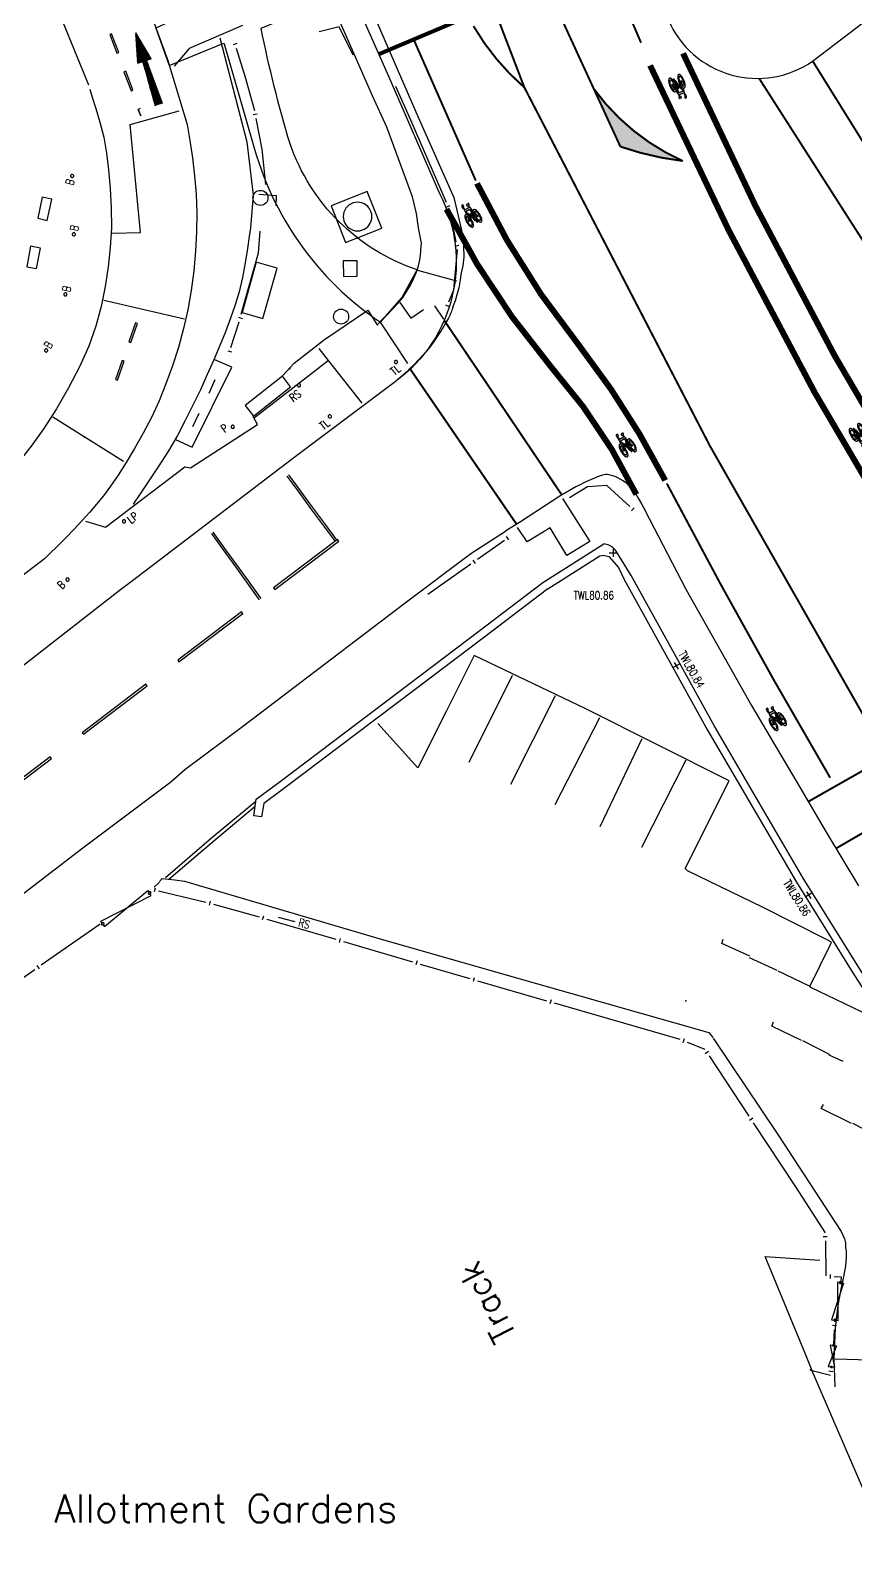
# Model space of a CAD drawing. Extents: x 427500 to 429848, y 434500 to 436505.
# Drawn here: x 427712.6 to 427753.8, y 436380.9 to 436457.3 of the extents above; entities that cross this region are included whole.
import ezdxf

# ---------------------------------------------------------------- set-up
doc = ezdxf.new("R2010")
doc.units = 0
for name, pattern in [('1001', [100, 100, 0]), ('1004', [6, 4, -2]), ('1055', [0.6, 0.1, -0.5]), ('BLIP', [1, 0.5, -0.5])]:
    doc.linetypes.add(name, pattern=pattern)
doc.layers.get('0').update_dxf_attribs({"color": 222})
for name, color, linetype in [('KTS_LINES', 7, 'Continuous'), ('LPTIP_Ex_Base', 8, 'Continuous'), ('PRO-MARKINGS', 7, 'Continuous'), ('PROPOSED', 1, 'Continuous')]:
    doc.layers.add(name, color=color, linetype=linetype)
doc.styles.add('MtXpl_Romans', font='romans__.ttf')
doc.styles.get("Standard").update_dxf_attribs({"font": 'romans.shx'})

# ---------------------------------------------------------------- blocks, each defined once
blk = doc.blocks.new('FENCE_UP')
at = {"color": 0, "linetype": 'ByBlock', "flags": 128}
blk.add_lwpolyline([(0, 0.5), (0, -0.5)], dxfattribs=at)
blk = doc.blocks.new('GATE')
at = {"color": 0, "linetype": 'ByBlock', "flags": 128}
for points in [[(-0.450902, 0), (-0.451904, 0.007014), (-0.455912, 0.014028), (-0.460922, 0.019038), (-0.467936, 0.023046), (-0.475952, 0.024048), (-0.482966, 0.023046), (-0.48998, 0.019038), (-0.49499, 0.014028), (-0.498998, 0.007014), (-0.5, 0), (-0.498998, -0.007014), (-0.49499, -0.014028), (-0.48998, -0.019038), (-0.482966, -0.023046), (-0.475952, -0.024048), (-0.467936, -0.023046), (-0.460922, -0.019038), (-0.455912, -0.014028), (-0.451904, -0.007014)], [(-0.475952, 0.024048), (-0.475952, 0.078156), (0.475952, -0.078156), (0.475952, -0.024048)], [(-0.475952, -0.024048), (-0.475952, -0.078156), (0.475952, 0.078156), (0.475952, 0.024048)], [(-0.450902, 0), (-0.451904, -0.007014)], [(0.5, 0), (0.498998, 0.007014), (0.49499, 0.014028), (0.48998, 0.019038), (0.482966, 0.023046), (0.475952, 0.024048), (0.467936, 0.023046), (0.460922, 0.019038), (0.455912, 0.014028), (0.451904, 0.007014), (0.450902, 0), (0.451904, -0.007014), (0.455912, -0.014028), (0.460922, -0.019038), (0.467936, -0.023046), (0.475952, -0.024048), (0.482966, -0.023046), (0.48998, -0.019038), (0.49499, -0.014028), (0.498998, -0.007014)], [(0.5, 0), (0.498998, -0.007014)]]:
    blk.add_lwpolyline(points, dxfattribs=at)
blk = doc.blocks.new('CIRCL')
at = {"color": 0, "linetype": 'ByBlock', "flags": 128}
for points in [[(0.5, 0), (0.475, 0.154), (0.404, 0.293), (0.293, 0.404), (0.154, 0.475), (0, 0.5), (-0.154, 0.475), (-0.293, 0.404), (-0.404, 0.293), (-0.475, 0.154), (-0.5, 0), (-0.475, -0.154), (-0.404, -0.293), (-0.293, -0.404), (-0.154, -0.475), (0, -0.5), (0.154, -0.475), (0.293, -0.404), (0.404, -0.293), (0.475, -0.154)], [(0.5, 0), (0.475, -0.154)]]:
    blk.add_lwpolyline(points, dxfattribs=at)
blk = doc.blocks.new('MH_ARROW_3')
at = {"color": 0, "linetype": 'ByBlock', "flags": 128}
for points in [[(-0.112, 0.0705), (-0.5, 0.0027)], [(0.5, 0.0027), (-0.5, 0.0027)], [(-0.5, 0.0027), (-0.112, -0.0705)], [(0.5, 0.0002), (-0.4868, 0.0002)], [(0.5, 0.0052), (-0.4858, 0.0052)], [(0.5, 0.0077), (-0.4715, 0.0077)], [(0.5, 0.0102), (-0.4572, 0.0102)], [(0.5, 0.0127), (-0.4429, 0.0127)], [(0.5, 0.0152), (-0.4286, 0.0152)], [(0.5, 0.0177), (-0.4143, 0.0177)], [(0.5, 0.0202), (-0.4, 0.0202)], [(-0.112, 0.0227), (-0.3857, 0.0227)], [(-0.112, 0.0252), (-0.3714, 0.0252)], [(-0.112, 0.0276), (-0.3571, 0.0276)], [(-0.112, 0.0302), (-0.3428, 0.0302)], [(-0.112, 0.0327), (-0.3285, 0.0327)], [(-0.112, 0.0352), (-0.3142, 0.0352)], [(-0.112, 0.0377), (-0.2999, 0.0377)], [(-0.112, 0.0402), (-0.2857, 0.0402)], [(-0.112, 0.0427), (-0.2714, 0.0427)], [(-0.112, 0.0452), (-0.2571, 0.0452)], [(-0.112, 0.0477), (-0.2428, 0.0477)], [(-0.112, 0.0501), (-0.2285, 0.0501)], [(-0.112, 0.0527), (-0.2142, 0.0527)], [(-0.112, 0.0552), (-0.1999, 0.0552)], [(-0.112, 0.0577), (-0.1856, 0.0577)], [(-0.112, 0.0602), (-0.1713, 0.0602)], [(-0.112, 0.0627), (-0.157, 0.0627)], [(-0.112, 0.0651), (-0.1427, 0.0651)], [(-0.112, 0.0677), (-0.1284, 0.0677)], [(-0.112, 0.0702), (-0.1141, 0.0702)], [(-0.112, 0.0217), (-0.112, 0.0705)], [(0.5, 0.0404), (-0.112, 0.0217)], [(0.5, 0.0227), (-0.08, 0.0227)], [(0.5, 0.0252), (0.0018, 0.0252)], [(0.5, 0.0276), (0.0836, 0.0276)], [(0.5, 0.0302), (0.1655, 0.0302)], [(0.5, 0.0327), (0.2473, 0.0327)], [(0.5, 0.0352), (0.3291, 0.0352)], [(0.5, 0.0377), (0.4109, 0.0377)], [(0.5, 0.0402), (0.4927, 0.0402)], [(0.5, -0.0023), (-0.4735, -0.0023)], [(0.5, -0.0048), (-0.4603, -0.0048)], [(0.5, -0.0073), (-0.447, -0.0073)], [(0.5, -0.0099), (-0.4337, -0.0099)], [(0.5, -0.0124), (-0.4205, -0.0124)], [(0.5, -0.0148), (-0.4072, -0.0148)], [(0.5, -0.0173), (-0.3939, -0.0173)], [(-0.112, -0.0198), (-0.3807, -0.0198)], [(-0.112, -0.0223), (-0.3674, -0.0223)], [(-0.112, -0.0248), (-0.3542, -0.0248)], [(-0.112, -0.0274), (-0.3409, -0.0274)], [(-0.112, -0.0298), (-0.3276, -0.0298)], [(-0.112, -0.0323), (-0.3144, -0.0323)], [(-0.112, -0.0349), (-0.3011, -0.0349)], [(-0.112, -0.0373), (-0.2878, -0.0373)], [(-0.112, -0.0398), (-0.2746, -0.0398)], [(-0.112, -0.0423), (-0.2613, -0.0423)], [(-0.112, -0.0448), (-0.2481, -0.0448)], [(-0.112, -0.0473), (-0.2348, -0.0473)], [(-0.112, -0.0499), (-0.2215, -0.0499)], [(-0.112, -0.0523), (-0.2083, -0.0523)], [(-0.112, -0.0548), (-0.195, -0.0548)], [(-0.112, -0.0573), (-0.1817, -0.0573)], [(-0.112, -0.0598), (-0.1685, -0.0598)], [(-0.112, -0.0623), (-0.1552, -0.0623)], [(-0.112, -0.0648), (-0.142, -0.0648)], [(-0.112, -0.0673), (-0.1287, -0.0673)], [(-0.112, -0.0698), (-0.1154, -0.0698)], [(-0.112, -0.0174), (0.5, -0.0348)], [(-0.112, -0.0705), (-0.112, -0.0174)], [(0.5, -0.0198), (-0.0275, -0.0198)], [(0.5, -0.0223), (0.0605, -0.0223)], [(0.5, -0.0248), (0.1485, -0.0248)], [(0.5, -0.0274), (0.2364, -0.0274)], [(0.5, -0.0298), (0.3244, -0.0298)], [(0.5, -0.0323), (0.4124, -0.0323)]]:
    blk.add_lwpolyline(points, dxfattribs=at)
blk = doc.blocks.new('MH_LINE')
at = {"color": 0, "linetype": 'ByBlock', "flags": 128}
blk.add_lwpolyline([(-0.5, 0), (0.5, 0)], dxfattribs=at)
blk = doc.blocks.new('SPOT')
at = {"color": 0, "linetype": 'ByBlock', "flags": 128}
for points in [[(-0.5, 0), (0.5, 0)], [(0, 0.5), (0, -0.5)]]:
    blk.add_lwpolyline(points, dxfattribs=at)
blk = doc.blocks.new('Bicycle-1057S')
h = blk.add_hatch(color=0)
h.dxf.hatch_style = 1
edge = h.paths.add_edge_path()
edge.add_arc((0.126, -0.094), 0.0265, 129.14176, 144.29195)
edge.add_arc((0.109, -0.082), 0.00544, 145.25426, 218.10853)
edge.add_arc((0.12, -0.073), 0.0199, 218.10853, 242.74374)
edge.add_arc((0.132, -0.049), 0.047, 242.74374, 256.11408)
edge.add_line((0.121, -0.094), (0.121, -0.109))
edge.add_line((0.121, -0.109), (0.171, -0.109))
edge.add_line((0.171, -0.109), (0.171, -0.086))
edge.add_line((0.171, -0.086), (0.236, -0.075))
edge.add_arc((0.294, 0.025), 0.116, 239.79269, 250.14899)
edge.add_arc((0.335, 0.139), 0.237, 250.14899, 261.49486)
edge.add_arc((0.363, 0.322), 0.422, 261.49486, 265.579)
edge.add_line((0.33, -0.099), (0.33, -0.111))
edge.add_arc((0.365, -1.095), 0.985, 92.03645, 98.71012)
edge.add_arc((0.3, -0.672), 0.557, 98.71012, 110.29757)
edge.add_arc((0.202, -0.408), 0.275, 110.29757, 131.76257)
edge.add_arc((0.057, -0.245), 0.0571, 131.76257, 180)
edge.add_arc((0.057, -0.245), 0.0571, 180, 228.23743)
edge.add_arc((0.202, -0.082), 0.275, 228.23743, 249.70243)
edge.add_arc((0.3, 0.182), 0.557, 249.70243, 261.28988)
edge.add_arc((0.365, 0.605), 0.985, 261.28988, 270)
edge.add_arc((0.365, 0.605), 0.985, 270, 278.71012)
edge.add_arc((0.43, 0.182), 0.557, 278.71012, 290.29757)
edge.add_arc((0.528, -0.082), 0.275, 290.29757, 311.76257)
edge.add_arc((0.673, -0.245), 0.0571, 311.76257, 360)
edge.add_arc((0.673, -0.245), 0.0571, 0, 48.23743)
edge.add_arc((0.528, -0.408), 0.275, 48.23743, 51.44869)
edge.add_line((0.699, -0.192), (0.956, -0.139))
edge.add_line((0.956, -0.139), (1.026, -0.149))
edge.add_arc((1.047, -0.145), 0.0216, 192.75229, 229.45567)
edge.add_arc((1.082, -0.102), 0.0766, 230.30149, 254.76939)
edge.add_arc((1.137, 0.09), 0.277, 254.21634, 263.95887)
edge.add_arc((1.111, -0.158), 0.0274, 263.33779, 292.27226)
edge.add_arc((1.118, -0.177), 0.00668, 300.23628, 358.28817)
edge.add_line((1.125, -0.178), (1.125, -0.069))
edge.add_arc((1.114, -0.07), 0.0109, 2.66115, 38.31498)
edge.add_arc((1.111, -0.073), 0.0152, 38.31498, 73.21773)
edge.add_arc((1.093, -0.132), 0.0768, 73.21773, 98.60632)
edge.add_arc((1.086, -0.088), 0.0331, 98.60632, 134.88022)
edge.add_line((1.063, -0.065), (1.033, -0.115))
edge.add_line((1.033, -0.115), (0.94, -0.101))
edge.add_line((0.94, -0.101), (0.94, 0.139))
edge.add_line((0.94, 0.139), (0.985, 0.135))
edge.add_arc((1.016, 0.332), 0.2, 260.93273, 290.38012)
edge.add_arc((1.105, 0.109), 0.0412, 71.00971, 118.23339, ccw=False)
edge.add_arc((1.116, 0.139), 0.00922, 6.47258, 70.69734, ccw=False)
edge.add_line((1.125, 0.14), (1.125, 0.09))
edge.add_line((1.125, 0.09), (1.215, 0.09))
edge.add_line((1.215, 0.09), (1.215, 0.155))
edge.add_arc((1.2, 0.153), 0.0157, 9.24225, 38.24503)
edge.add_arc((1.176, 0.134), 0.0458, 38.24503, 62.4014)
edge.add_arc((1.144, 0.074), 0.114, 62.4014, 80.15997)
edge.add_arc((1.117, -0.084), 0.273, 80.15997, 97.39464)
edge.add_arc((1.102, 0.033), 0.155, 97.39464, 115.94183)
edge.add_arc((1.009, 0.223), 0.0561, 265.44294, 296.48081, ccw=False)
edge.add_line((1.004, 0.167), (0.704, 0.196))
edge.add_arc((0.528, 0.407), 0.275, 309.87493, 311.78208)
edge.add_arc((0.673, 0.245), 0.0572, 311.78208, 360)
edge.add_arc((0.673, 0.245), 0.0572, 360, 408.21792)
edge.add_arc((0.528, 0.083), 0.275, 48.21792, 69.68965)
edge.add_arc((0.43, -0.182), 0.557, 69.68965, 81.284)
edge.add_arc((0.365, -0.604), 0.984, 81.284, 90)
edge.add_arc((0.365, -0.604), 0.984, 90, 98.716)
edge.add_arc((0.3, -0.182), 0.557, 98.716, 110.31035)
edge.add_arc((0.202, 0.083), 0.275, 110.31035, 131.78208)
edge.add_arc((0.057, 0.245), 0.0572, 131.78208, 180)
edge.add_arc((0.057, 0.245), 0.0572, 180, 228.21792)
edge.add_arc((0.202, 0.407), 0.275, 228.21792, 249.68965)
edge.add_arc((0.3, 0.672), 0.557, 249.68965, 261.284)
edge.add_arc((0.365, 1.094), 0.984, 261.284, 270)
edge.add_arc((0.365, 1.094), 0.984, 270, 278.716)
edge.add_arc((0.43, 0.672), 0.557, 278.716, 290.31035)
edge.add_arc((0.528, 0.407), 0.275, 290.31035, 298.74003)
edge.add_line((0.66, 0.166), (0.705, 0.162))
edge.add_line((0.705, 0.162), (0.409, 0.007))
edge.add_arc((0.362, -0.412), 0.422, 83.63101, 90)
edge.add_arc((0.362, -0.412), 0.422, 90, 98.50514)
edge.add_arc((0.335, -0.229), 0.237, 98.50514, 109.85101)
edge.add_arc((0.294, -0.115), 0.116, 109.85101, 131.07537)
edge.add_arc((0.233, -0.045), 0.0229, 131.07537, 180)
edge.add_arc((0.233, -0.045), 0.0229, 180, 222.68705)
edge.add_line((0.216, -0.061), (0.171, -0.068))
edge.add_line((0.171, -0.068), (0.171, -0.053))
edge.add_line((0.171, -0.053), (0.121, -0.053))
edge.add_line((0.121, -0.053), (0.121, -0.068))
edge.add_arc((0.13, -0.105), 0.0376, 103.02198, 123.3282)
edge = h.paths.add_edge_path(flags=16)
edge.add_line((0.801, 0.153), (0.85, 0.148))
edge.add_line((0.85, 0.148), (0.85, -0.091))
edge.add_line((0.85, -0.091), (0.515, -0.046))
edge.add_arc((0.492, -0.045), 0.0229, 357.68811, 360)
edge.add_arc((0.492, -0.045), 0.0229, 360, 405.67706)
edge.add_line((0.508, -0.029), (0.558, -0.02))
edge.add_line((0.558, -0.02), (0.558, -0.035))
edge.add_line((0.558, -0.035), (0.607, -0.035))
edge.add_line((0.607, -0.035), (0.607, -0.02))
edge.add_arc((0.596, 0.022), 0.0434, 284.70999, 308.66249)
edge.add_arc((0.619, -0.007), 0.00661, 308.66249, 417.05496)
edge.add_arc((0.597, -0.04), 0.0465, 57.05496, 77.92545)
edge.add_line((0.607, 0.005), (0.607, 0.02))
edge.add_line((0.607, 0.02), (0.558, 0.02))
edge.add_line((0.558, 0.02), (0.558, -0.003))
edge.add_line((0.558, -0.003), (0.49, -0.015))
edge.add_arc((0.431, -0.115), 0.116, 59.49861, 62.30136)
edge.add_line((0.485, -0.012), (0.801, 0.153))
edge = h.paths.add_edge_path(flags=16)
edge.add_arc((0.478, -0.358), 0.192, 65.84495, 69.56717)
edge.add_arc((0.41, -0.541), 0.387, 69.56717, 81.22761)
edge.add_arc((0.365, -0.833), 0.683, 81.22761, 87.06319)
edge.add_line((0.4, -0.151), (0.4, -0.215))
edge.add_line((0.4, -0.215), (0.557, -0.183))
edge = h.paths.add_edge_path(flags=16)
edge.add_arc((0.15, -0.245), 0.0404, 180, 228.03138)
edge.add_arc((0.252, -0.132), 0.192, 228.03138, 249.56717)
edge.add_arc((0.32, 0.051), 0.387, 249.56717, 261.22761)
edge.add_arc((0.365, 0.343), 0.683, 261.22761, 270)
edge.add_arc((0.365, 0.343), 0.683, 270, 278.77239)
edge.add_arc((0.41, 0.051), 0.387, 278.77239, 290.43283)
edge.add_arc((0.478, -0.132), 0.192, 290.43283, 311.96862)
edge.add_arc((0.58, -0.245), 0.0404, 311.96862, 360)
edge.add_arc((0.58, -0.245), 0.0404, 0, 48.03138)
edge.add_arc((0.478, -0.358), 0.192, 48.03138, 49.26933)
edge.add_line((0.604, -0.212), (0.388, -0.257))
edge.add_arc((0.36, -0.147), 0.113, 270, 284.48851, ccw=False)
edge.add_arc((0.36, -0.205), 0.0555, 244.00102, 269.62857, ccw=False)
edge.add_arc((0.34, -0.245), 0.0105, 177.42126, 242.47932, ccw=False)
edge.add_line((0.33, -0.245), (0.33, -0.151))
edge.add_arc((0.365, -0.833), 0.683, 92.93681, 98.77239)
edge.add_arc((0.32, -0.541), 0.387, 98.77239, 110.43283)
edge.add_arc((0.252, -0.358), 0.192, 110.43283, 131.96862)
edge.add_arc((0.15, -0.245), 0.0404, 131.96862, 180)
edge = h.paths.add_edge_path(flags=16)
edge.add_line((0.4, -0.111), (0.4, -0.098))
edge.add_arc((0.363, 0.322), 0.422, 275.10283, 278.50514)
edge.add_arc((0.39, 0.139), 0.237, 278.50514, 289.85101)
edge.add_arc((0.431, 0.025), 0.116, 289.85101, 297.57347)
edge.add_line((0.485, -0.078), (0.835, -0.125))
edge.add_line((0.835, -0.125), (0.653, -0.163))
edge.add_arc((0.528, -0.408), 0.275, 62.90217, 69.70243)
edge.add_arc((0.43, -0.672), 0.557, 69.70243, 81.28988)
edge.add_arc((0.365, -1.095), 0.985, 81.28988, 87.96355)
edge = h.paths.add_edge_path(flags=16)
edge.add_arc((0.445, -0.045), 0.0151, 0, 48.44895)
edge.add_arc((0.406, -0.089), 0.0737, 48.44895, 69.84062)
edge.add_arc((0.38, -0.16), 0.15, 69.84062, 81.35341)
edge.add_arc((0.362, -0.274), 0.265, 81.35341, 90)
edge.add_arc((0.362, -0.274), 0.265, 90, 98.64659)
edge.add_arc((0.345, -0.16), 0.15, 98.64659, 110.15938)
edge.add_arc((0.319, -0.089), 0.0737, 110.15938, 131.55105)
edge.add_arc((0.28, -0.045), 0.0151, 131.55105, 180)
edge.add_arc((0.28, -0.045), 0.0151, 180, 228.44895)
edge.add_arc((0.319, -0.001), 0.0737, 228.44895, 249.84062)
edge.add_arc((0.345, 0.07), 0.15, 249.84062, 261.35341)
edge.add_arc((0.363, 0.184), 0.265, 261.35341, 270)
edge.add_arc((0.363, 0.184), 0.265, 270, 278.64659)
edge.add_arc((0.38, 0.07), 0.15, 278.64659, 290.15938)
edge.add_arc((0.406, -0.001), 0.0737, 290.15938, 311.55105)
edge.add_arc((0.445, -0.045), 0.0151, 311.55105, 360)
edge = h.paths.add_edge_path(flags=16)
edge.add_arc((0.555, 0.536), 0.323, 256.44872, 264.55429)
edge.add_line((0.524, 0.214), (0.593, 0.207))
edge.add_arc((0.478, 0.363), 0.194, 306.46567, 311.7704)
edge.add_arc((0.581, 0.247), 0.0386, 311.7704, 360.56171)
edge.add_arc((0.581, 0.247), 0.0386, 0.56171, 49.35301)
edge.add_arc((0.48, 0.13), 0.194, 49.35301, 70.6246)
edge.add_arc((0.414, -0.061), 0.395, 70.6246, 82.01712)
edge.add_arc((0.371, -0.364), 0.702, 82.01712, 90.56171)
edge.add_arc((0.371, -0.364), 0.702, 90.56171, 99.1063)
edge.add_arc((0.322, -0.062), 0.395, 99.1063, 110.49881)
edge.add_arc((0.252, 0.127), 0.194, 110.49881, 131.7704)
edge.add_arc((0.149, 0.243), 0.0386, 131.7704, 180.56171)
edge.add_arc((0.149, 0.243), 0.0386, 180.56171, 229.35301)
edge.add_arc((0.25, 0.36), 0.194, 229.35301, 250.6246)
edge.add_arc((0.316, 0.551), 0.395, 250.6246, 262.01712)
edge.add_arc((0.359, 0.854), 0.702, 262.01712, 270.56171)
edge.add_arc((0.359, 0.854), 0.702, 270.56171, 279.1063)
edge.add_arc((0.408, 0.552), 0.395, 279.1063, 289.09811)
edge.add_line((0.537, 0.178), (0.465, 0.185))
edge.add_arc((0.501, 0.549), 0.366, 249.53024, 264.33211, ccw=False)
edge.add_arc((0.409, 0.302), 0.102, 219.81143, 249.53024, ccw=False)
edge.add_arc((0.339, 0.244), 0.0115, 182.90017, 219.81143, ccw=False)
edge.add_arc((0.333, 0.244), 0.00556, 121.34141, 182.90017, ccw=False)
edge.add_arc((0.357, 0.205), 0.051, 96.53118, 121.34141, ccw=False)
edge.add_arc((0.363, 0.155), 0.101, 77.38598, 96.53118, ccw=False)
edge.add_arc((0.375, 0.21), 0.0448, 58.98522, 77.38598, ccw=False)
edge.add_arc((0.538, 0.531), 0.316, 243.66701, 259.17542)
at = {"color": 0}
for p, q in [((0.33, -0.102), (0.329, -0.102)), ((0.33, -0.102), (0.329, -0.102)), ((0.329, -0.102), (0.329, -0.102)), ((0.33, -0.103), (0.329, -0.103)), ((0.329, -0.104), (0.33, -0.104)), ((0.33, -0.104), (0.329, -0.104)), ((0.329, -0.104), (0.329, -0.104)), ((0.329, -0.104), (0.329, -0.104)), ((0.329, -0.104), (0.329, -0.104)), ((0.329, -0.104), (0.329, -0.104)), ((0.329, -0.104), (0.329, -0.104)), ((0.33, -0.103), (0.33, -0.104))]:
    blk.add_line(p, q, dxfattribs=at)
for points in [[(0.109, -0.073, 0.066202), (0.104, -0.079, 0.329046), (0.104, -0.085, 0.107907), (0.111, -0.09, 0.058405), (0.121, -0.094), (0.121, -0.109), (0.171, -0.109), (0.171, -0.086), (0.236, -0.075, 0.045219), (0.255, -0.084, 0.049546), (0.3, -0.095, 0.017822), (0.33, -0.099), (0.33, -0.111, 0.029128), (0.216, -0.121, 0.050603), (0.107, -0.15, 0.093934), (0.019, -0.202, 0.21364), (0, -0.245, 0.21364), (0.019, -0.288, 0.093934), (0.107, -0.34, 0.050603), (0.216, -0.369, 0.038023), (0.365, -0.38, 0.038023), (0.514, -0.369, 0.050603), (0.623, -0.34, 0.093934), (0.711, -0.288, 0.21364), (0.73, -0.245, 0.21364), (0.711, -0.202, 0.014013), (0.699, -0.192), (0.956, -0.139), (1.026, -0.149, 0.161532), (1.033, -0.161, 0.107169), (1.062, -0.176, 0.042535), (1.108, -0.185, 0.126926), (1.122, -0.183, 0.258859), (1.125, -0.178), (1.125, -0.069, 0.156836), (1.123, -0.063, 0.15348), (1.115, -0.058, 0.111234), (1.081, -0.056, 0.15961), (1.063, -0.065), (1.033, -0.115), (0.94, -0.101), (0.94, 0.139), (0.985, 0.135, 0.1292), (1.086, 0.145, -0.209019), (1.119, 0.148, -0.287807), (1.125, 0.14), (1.125, 0.09), (1.215, 0.09), (1.215, 0.155, 0.127228), (1.212, 0.162, 0.105794), (1.197, 0.175, 0.077642), (1.164, 0.186, 0.075343), (1.082, 0.188, 0.081105), (1.034, 0.173, -0.136262), (1.004, 0.167), (0.704, 0.196, 0.008322), (0.711, 0.202, 0.213551), (0.73, 0.245, 0.213551), (0.711, 0.288, 0.093963), (0.623, 0.341, 0.050633), (0.514, 0.369, 0.038049), (0.365, 0.38, 0.038049), (0.216, 0.369, 0.050633), (0.107, 0.341, 0.093963), (0.019, 0.288, 0.213551), (0, 0.245, 0.213551), (0.019, 0.202, 0.093963), (0.107, 0.149, 0.050633), (0.216, 0.121, 0.038049), (0.365, 0.11, 0.038049), (0.514, 0.121, 0.050633), (0.623, 0.149, 0.036798), (0.66, 0.166), (0.705, 0.162), (0.409, 0.007, 0.027797), (0.362, 0.01, 0.037128), (0.3, 0.005, 0.049546), (0.255, -0.006, 0.092874), (0.218, -0.028, 0.216777), (0.21, -0.045, 0.188442), (0.216, -0.061), (0.171, -0.068), (0.171, -0.053), (0.121, -0.053), (0.121, -0.068, 0.088835), (0.109, -0.073)], [(0.479, 0.221, 0.035382), (0.524, 0.214), (0.593, 0.207, 0.02315), (0.607, 0.218, 0.216168), (0.62, 0.247, 0.216168), (0.607, 0.276, 0.093082), (0.545, 0.312, 0.04975), (0.468, 0.331, 0.0373), (0.364, 0.337, 0.0373), (0.26, 0.329, 0.04975), (0.184, 0.309, 0.093082), (0.123, 0.272, 0.216168), (0.11, 0.242, 0.216168), (0.123, 0.214, 0.093082), (0.185, 0.178, 0.04975), (0.262, 0.159, 0.0373), (0.366, 0.153, 0.0373), (0.47, 0.161, 0.043625), (0.537, 0.178), (0.465, 0.185, -0.064675), (0.373, 0.206, -0.130405), (0.33, 0.237, -0.162463), (0.328, 0.243, -0.275252), (0.33, 0.248, -0.10868), (0.351, 0.255, -0.083732), (0.385, 0.254, -0.080461), (0.398, 0.248, 0.067772)], [(0.801, 0.153), (0.85, 0.148), (0.85, -0.091), (0.515, -0.046, 0.010088), (0.515, -0.045, 0.201985), (0.508, -0.029), (0.558, -0.02), (0.558, -0.035), (0.607, -0.035), (0.607, -0.02, 0.104895), (0.623, -0.012, 0.511684), (0.623, -0.001, 0.091317), (0.607, 0.005), (0.607, 0.02), (0.558, 0.02), (0.558, -0.003), (0.49, -0.015, 0.01223), (0.485, -0.012)], [(0.11, -0.245, 0.2127), (0.123, -0.275, 0.094245), (0.185, -0.312, 0.050922), (0.261, -0.332, 0.038295), (0.365, -0.34, 0.038295), (0.469, -0.332, 0.050922), (0.545, -0.312, 0.094245), (0.607, -0.275, 0.2127), (0.62, -0.245, 0.2127), (0.607, -0.215, 0.005402), (0.604, -0.212), (0.388, -0.257, -0.063302), (0.36, -0.26, -0.11229), (0.336, -0.255, -0.291748), (0.33, -0.245), (0.33, -0.151, 0.025468), (0.261, -0.158, 0.050922), (0.185, -0.178, 0.094245), (0.123, -0.215, 0.2127)], [(0.46, -0.045, 0.214605), (0.455, -0.034, 0.093611), (0.431, -0.02, 0.050276), (0.402, -0.012, 0.037746), (0.362, -0.009, 0.037746), (0.323, -0.012, 0.050276), (0.294, -0.02, 0.093611), (0.27, -0.034, 0.214605), (0.265, -0.045, 0.214605), (0.27, -0.056, 0.093611), (0.294, -0.07, 0.050276), (0.323, -0.078, 0.037746), (0.362, -0.081, 0.037746), (0.402, -0.078, 0.050276), (0.431, -0.07, 0.093611), (0.455, -0.056, 0.214605)], [(0.4, -0.111), (0.4, -0.098, 0.014846), (0.425, -0.095, 0.049546), (0.47, -0.084, 0.033708), (0.485, -0.078), (0.835, -0.125), (0.653, -0.163, 0.02968), (0.623, -0.15, 0.050603), (0.514, -0.121, 0.029128)], [(0.557, -0.183, 0.016243), (0.545, -0.178, 0.050922), (0.469, -0.158, 0.025468), (0.4, -0.151), (0.4, -0.215)]]:
    blk.add_lwpolyline(points, format="xyb", close=True, dxfattribs=at)

msp = doc.modelspace()

# ---------------------------------------------------------------- hatches: boundary and pattern name
at = {"layer": 'PRO-MARKINGS'}
h = msp.add_hatch(color=256, dxfattribs=at)
h.dxf.hatch_style = 1
h.paths.add_polyline_path([(427740.76, 436454.355), (427742.091, 436451.464, 0.053459), (427745.213, 436450.746, -0.131122)])

# ---------------------------------------------------------------- linework, layer by layer
at = {"layer": 'LPTIP_Ex_Base', "color": 251, "true_color": 0x636466}
for p, q in [((427750.309, 436393.62), (427749.326, 436396.007)), ((427749.326, 436396.007), (427752.058, 436395.812)), ((427751.341, 436391.114), (427750.309, 436393.62)), ((427751.715, 436390.206), (427751.341, 436391.114)), ((427756.711, 436378.59), (427751.715, 436390.206))]:
    msp.add_line(p, q, dxfattribs=at)
at = {"layer": 'LPTIP_Ex_Base', "color": 251, "true_color": 0x636466, "flags": 128}
for points in [[(427696.489, 436494.641), (427698.168, 436494.906), (427698.798, 436494.773), (427698.948, 436494.736), (427699.047, 436494.712), (427699.117, 436494.688), (427699.181, 436494.653), (427699.259, 436494.594), (427699.735, 436494.033), (427700.159, 436493.032), (427700.742, 436491.604), (427701.373, 436490.041), (427701.937, 436488.635), (427702.324, 436487.675), (427706.223, 436477.816), (427710.007, 436468.243), (427713.762, 436458.782), (427715.502, 436454.551)], [(427726.941, 436464.477), (427727.877, 436462.381), (427731.984, 436452.943), (427733.758, 436448.918), (427734.148, 436447.296), (427734.249, 436446.5), (427734.259, 436445.933), (427734.211, 436445.514), (427734.139, 436445.164), (427734.076, 436444.8), (427734.011, 436444.415), (427733.921, 436444.063), (427733.824, 436443.755), (427733.737, 436443.503), (427733.678, 436443.318)], [(427718.301, 436458.964), (427719.446, 436455.819), (427720.435, 436452.571), (427720.574, 436451.766), (427720.702, 436450.906), (427720.809, 436450.007), (427720.883, 436449.086), (427720.912, 436448.158), (427720.899, 436447.212), (427720.851, 436446.238), (427720.765, 436445.252), (427720.64, 436444.272), (427720.474, 436443.315), (427720.259, 436442.371), (427719.998, 436441.43), (427719.7, 436440.504), (427719.375, 436439.608), (427719.031, 436438.755), (427718.655, 436437.935), (427718.241, 436437.14), (427717.809, 436436.384), (427717.381, 436435.68), (427716.978, 436435.044), (427716.605, 436434.493), (427716.248, 436434.018), (427715.899, 436433.591), (427715.55, 436433.187), (427715.191, 436432.781), (427714.791, 436432.348), (427714.357, 436431.905), (427713.935, 436431.489), (427713.572, 436431.136), (427713.316, 436430.884), (427713.298, 436430.861), (427707.689, 436426.587)], [(427729.975, 436442.616), (427730.154, 436442.793), (427730.41, 436443.042), (427730.703, 436443.334), (427730.99, 436443.642), (427731.228, 436443.94), (427731.421, 436444.234), (427731.595, 436444.543), (427731.749, 436444.856), (427731.879, 436445.16), (427731.984, 436445.444), (427732.056, 436445.721), (427732.098, 436446), (427732.119, 436446.259), (427732.13, 436446.478), (427732.142, 436446.634), (427732.002, 436447.4), (427731.903, 436448.121), (427731.691, 436448.957), (427730.418, 436452.443), (427729.701, 436454.005), (427727.901, 436458.107)], [(427716.655, 436457.099), (427716.562, 436457.064), (427716.918, 436456.129), (427717.012, 436456.165), (427716.655, 436457.099)], [(427723.205, 436457.521), (427720.533, 436456.37), (427719.779, 436455.479)], [(427728.731, 436456.042), (427728.025, 436457.458), (427727.031, 436457.208)], [(427722.07, 436456.909), (427723.418, 436451.701), (427723.736, 436449.04), (427723.603, 436447.402), (427723.537, 436446.972), (427723.451, 436446.367), (427723.341, 436445.658), (427723.204, 436444.917), (427723.036, 436444.215), (427722.835, 436443.556), (427722.604, 436442.89), (427722.346, 436442.215), (427722.064, 436441.526), (427721.763, 436440.818), (427721.441, 436440.08), (427721.094, 436439.314), (427720.726, 436438.538), (427720.342, 436437.771), (427719.945, 436437.031), (427719.494, 436436.267), (427718.986, 436435.469), (427718.484, 436434.71), (427718.049, 436434.063), (427717.743, 436433.603)], [(427722.767, 436456.773), (427722.767, 436456.773)], [(427722.884, 436456.39), (427723.329, 436454.936), (427723.801, 436453.271), (427723.801, 436453.271)], [(427717.369, 436455.231), (427717.275, 436455.195), (427717.632, 436454.261), (427717.725, 436454.297), (427717.369, 436455.231)], [(427715.567, 436454.339), (427715.691, 436453.929), (427715.872, 436453.364), (427716.075, 436452.685), (427716.263, 436451.932), (427716.402, 436451.144), (427716.502, 436450.302), (427716.586, 436449.379), (427716.639, 436448.404), (427716.647, 436447.411), (427716.593, 436446.429), (427716.487, 436445.457), (427716.338, 436444.474), (427716.134, 436443.482), (427715.863, 436442.487), (427715.512, 436441.492), (427715.058, 436440.468), (427714.508, 436439.412), (427713.899, 436438.368), (427713.265, 436437.381), (427712.641, 436436.493), (427712.014, 436435.715)], [(427733.404, 436448.671), (427731.622, 436452.78), (427730.872, 436454.475)], [(427718.082, 436453.363), (427717.989, 436453.327), (427718.112, 436453.005), (427717.989, 436453.327)], [(427716.691, 436447.145), (427718.101, 436447.177), (427717.593, 436452.569), (427720.043, 436453.257)], [(427723.875, 436452.878), (427724.164, 436451.345), (427724.348, 436449.571)], [(427724.022, 436449.093), (427724.89, 436449.03), (427724.86, 436448.508)], [(427733.878, 436446.709), (427733.563, 436448.304), (427733.563, 436448.304)], [(427723.142, 436443.099), (427723.996, 436446.161), (427724.079, 436447.234)], [(427733.516, 436443.703), (427733.759, 436444.315), (427733.955, 436446.317), (427733.955, 436446.317)], [(427731.953, 436445.287), (427733.905, 436444.759)], [(427716.262, 436443.784), (427720.297, 436442.857)], [(427731.067, 436443.682), (427731.609, 436442.888), (427732.248, 436443.327)], [(427732.798, 436443.505), (427733.247, 436442.837)], [(427733.368, 436443.331), (427733.368, 436443.331)], [(427733.678, 436443.318), (427733.656, 436443.26), (427733.631, 436443.196), (427733.603, 436443.118), (427733.562, 436443.018), (427733.498, 436442.888), (427733.402, 436442.72), (427733.265, 436442.497), (427733.094, 436442.225), (427732.901, 436441.928), (427732.697, 436441.632), (427732.494, 436441.361), (427732.272, 436441.1), (427732.023, 436440.834), (427731.777, 436440.584), (427731.563, 436440.37), (427731.409, 436440.215), (427730.83, 436439.714), (427725.764, 436435.91), (427717.704, 436429.772), (427717.041, 436429.26)], [(427717.526, 436441.714), (427717.62, 436441.681), (427717.954, 436442.623), (427717.86, 436442.657), (427717.526, 436441.714)], [(427722.623, 436441.426), (427723.035, 436442.714), (427723.035, 436442.714)], [(427725.195, 436440.006), (427725.784, 436440.646), (427727.293, 436441.818), (427729.466, 436443.296), (427729.926, 436442.561)], [(427731.459, 436440.623), (427730.091, 436442.691)], [(427722.501, 436441.045), (427722.501, 436441.045)], [(427727.023, 436441.374), (427727.487, 436440.773), (427729.168, 436438.646)], [(427716.859, 436439.829), (427716.953, 436439.795), (427717.287, 436440.738), (427717.193, 436440.771), (427716.859, 436439.829)], [(427719.845, 436436.836), (427720.691, 436436.446), (427722.667, 436440.446), (427721.816, 436440.804)], [(427723.794, 436437.927), (427727.487, 436440.773)], [(427721.817, 436439.809), (427721.51, 436439.135)], [(427721.026, 436438.132), (427720.698, 436437.458)], [(427717.253, 436435.733), (427713.721, 436437.95)], [(427715.36, 436432.744), (427716.36, 436432.452), (427720.324, 436435.469), (427720.594, 436435.411), (427723.957, 436437.583), (427723.739, 436437.977)], [(427725.421, 436434.998), (427726.014, 436434.193), (427726.608, 436433.388), (427727.201, 436432.583), (427727.795, 436431.778), (427727.817, 436431.749), (427727.817, 436431.749)], [(427725.501, 436435.057), (427726.095, 436434.252), (427726.688, 436433.447), (427727.282, 436432.643), (427727.875, 436431.838), (427727.897, 436431.808), (427727.897, 436431.808)], [(427739.989, 436434.527), (427740.375, 436434.728), (427741.044, 436435.008), (427741.22, 436435.062), (427741.341, 436435.089), (427741.433, 436435.094), (427741.52, 436435.081), (427741.63, 436435.054), (427741.768, 436435.011), (427741.916, 436434.947), (427742.066, 436434.868), (427742.21, 436434.78), (427742.341, 436434.689), (427742.451, 436434.602), (427742.547, 436434.516), (427742.638, 436434.419), (427742.733, 436434.296), (427742.843, 436434.136), (427742.982, 436433.905), (427743.143, 436433.613), (427743.305, 436433.307), (427743.446, 436433.037), (427743.545, 436432.849), (427745.368, 436429.352), (427748.643, 436423.529), (427749.58, 436421.946), (427750.904, 436419.701), (427752.434, 436417.12), (427753.986, 436414.525)], [(427739.989, 436434.527), (427739.868, 436434.459), (427739.121, 436434.034), (427737.048, 436432.689), (427736.367, 436432.261), (427736.341, 436432.245)], [(427742.565, 436433.475), (427741.407, 436434.531), (427740.449, 436434.456), (427739.547, 436433.912)], [(427739.205, 436433.886), (427740.561, 436431.731), (427739.42, 436431.032), (427738.576, 436432.412), (427737.423, 436431.713), (427736.942, 436432.43)], [(427742.86, 436433.206), (427742.86, 436433.206)], [(427720.318, 436420.33), (427723.269, 436422.54), (427731.328, 436428.668), (427734.608, 436431.137), (427736.341, 436432.245)], [(427721.643, 436432.134), (427722.228, 436431.323), (427722.814, 436430.512), (427723.399, 436429.702), (427723.985, 436428.891), (427724.033, 436428.823), (427724.033, 436428.823)], [(427721.724, 436432.192), (427722.309, 436431.381), (427722.895, 436430.571), (427723.48, 436429.76), (427724.066, 436428.949), (427724.115, 436428.882), (427724.115, 436428.882)], [(427736.616, 436432.017), (427736.616, 436432.017)], [(427728.009, 436431.746), (427727.949, 436431.826), (427724.756, 436429.417), (427724.816, 436429.337), (427728.009, 436431.746)], [(427736.291, 436431.785), (427734.951, 436430.825), (427734.951, 436430.825)], [(427738.217, 436429.677), (427741.264, 436431.609)], [(427761.575, 436398.873), (427759.305, 436402.246), (427754.135, 436410.257), (427751.23, 436414.907), (427746.795, 436422.509), (427742.622, 436430.03), (427741.884, 436431.252), (427741.838, 436431.309), (427741.787, 436431.363), (427741.733, 436431.412), (427741.674, 436431.456), (427741.637, 436431.48), (427741.612, 436431.496), (427741.546, 436431.53), (427741.479, 436431.558), (427741.409, 436431.581), (427741.337, 436431.598), (427741.264, 436431.609)], [(427734.623, 436430.596), (427732.461, 436429.09)], [(427738.458, 436429.358), (427741.058, 436431.019), (427741.227, 436431.049), (427741.517, 436430.989), (427742.001, 436430.439), (427742.272, 436429.836), (427746.447, 436422.311), (427750.887, 436414.7), (427753.798, 436410.043), (427758.97, 436402.026), (427761.009, 436398.99)], [(427723.763, 436418.026), (427723.892, 436418.859), (427725.082, 436419.735), (427731.519, 436424.597), (427735.01, 436427.244), (427738.217, 436429.677)], [(427717.041, 436429.26), (427709.964, 436423.764), (427701.67, 436417.522), (427693.421, 436411.273), (427693.2, 436411.098), (427692.645, 436410.942)], [(427738.458, 436429.358), (427735.252, 436426.925), (427731.76, 436424.278), (427725.321, 436419.414), (427724.262, 436418.635), (427724.158, 436417.965), (427723.763, 436418.026)], [(427723.219, 436428.133), (427723.159, 436428.213), (427719.966, 436425.804), (427720.026, 436425.724), (427723.219, 436428.133)], [(427754.951, 436407.838), (427751.608, 436409.441), (427751.565, 436409.486), (427752.588, 436411.587), (427752.647, 436411.707), (427752.358, 436411.853), (427749.189, 436413.454), (427745.444, 436415.274), (427745.333, 436415.387), (427747.525, 436419.778), (427740.365, 436423.362), (427734.788, 436426.036), (427733.385, 436423.242), (427731.96, 436420.413), (427729.966, 436422.639)], [(427734.535, 436420.707), (427736.701, 436425.048)], [(427718.433, 436424.516), (427718.372, 436424.595), (427715.186, 436422.177), (427715.247, 436422.097), (427718.433, 436424.516)], [(427738.825, 436424.011), (427736.593, 436419.584)], [(427738.83, 436418.581), (427741.061, 436422.941)], [(427743.164, 436421.865), (427741.064, 436417.477)], [(427713.654, 436420.888), (427713.593, 436420.968), (427710.407, 436418.549), (427710.467, 436418.469), (427713.654, 436420.888)], [(427743.163, 436416.451), (427745.38, 436420.815)], [(427710.578, 436412.902), (427711.333, 436413.441), (427715.218, 436416.42), (427719.614, 436419.726), (427720.299, 436420.315), (427720.318, 436420.33)], [(427723.865, 436418.738), (427721.658, 436416.899), (427719.352, 436414.919)], [(427719.525, 436414.858), (427721.761, 436416.777), (427723.829, 436418.5)], [(427718.61, 436414.359), (427718.61, 436414.359)], [(427719.056, 436414.707), (427718.787, 436414.455)], [(427719.053, 436414.732), (427719.181, 436414.885), (427719.826, 436414.823), (427720.3, 436414.762), (427730.137, 436411.858), (427737.893, 436409.651), (427746.509, 436407.194), (427746.705, 436406.943)], [(427718.999, 436414.268), (427721.369, 436413.715), (427721.369, 436413.715)], [(427721.754, 436413.607), (427724.028, 436412.974), (427724.028, 436412.974)], [(427724.412, 436412.861), (427727.867, 436411.851)], [(427713.143, 436410.57), (427716.093, 436412.626)], [(427728.251, 436411.739), (427731.706, 436410.728)], [(427748.565, 436411.009), (427747.155, 436411.638), (427747.225, 436411.865)], [(427732.09, 436410.616), (427734.562, 436409.893), (427734.562, 436409.893)], [(427749.929, 436410.286), (427748.546, 436410.925)], [(427709.861, 436408.282), (427712.814, 436410.341)], [(427734.946, 436409.782), (427738.404, 436408.78)], [(427751.552, 436409.516), (427749.975, 436410.257)], [(427738.788, 436408.669), (427745.059, 436406.853), (427745.059, 436406.853)], [(427751.151, 436406.801), (427749.655, 436407.519), (427749.739, 436407.731)], [(427745.43, 436406.705), (427746.304, 436406.355), (427746.304, 436406.355)], [(427746.737, 436406.915), (427749.959, 436402.092), (427753.132, 436397.246), (427753.289, 436396.875), (427753.329, 436396.748), (427753.345, 436396.668), (427753.347, 436396.608), (427753.344, 436396.539), (427753.344, 436396.433), (427753.356, 436396.342), (427753.374, 436396.286), (427753.385, 436396.186), (427753.378, 436395.962), (427753.34, 436395.535), (427753.247, 436394.983), (427753.107, 436394.36), (427752.956, 436393.547), (427752.832, 436392.429), (427752.769, 436390.888), (427752.809, 436389.492)], [(427751.19, 436406.802), (427752.559, 436406.099)], [(427746.525, 436406.022), (427748.511, 436403.019)], [(427753.22, 436405.743), (427752.533, 436406.066)], [(427753.638, 436402.64), (427752.125, 436403.403), (427752.236, 436403.597)], [(427748.731, 436402.685), (427750.851, 436399.48), (427752.331, 436397.177), (427752.331, 436397.177)], [(427753.695, 436402.661), (427754.926, 436402.034)], [(427752.336, 436396.777), (427752.355, 436395.041)], [(427752.379, 436395.017), (427752.379, 436395.017)], [(427752.779, 436394.997), (427753.122, 436394.98), (427753.104, 436394.734)], [(427752.781, 436392.34), (427752.748, 436391.579)], [(427752.798, 436392.739), (427752.798, 436392.739)], [(427752.826, 436390.891), (427755.704, 436390.798)], [(427752.586, 436390.057), (427751.618, 436390.304)], [(427752.632, 436390.454), (427752.632, 436390.454)]]:
    msp.add_lwpolyline(points, dxfattribs=at)
for points in [[(427712.964, 436447.884), (427713.443, 436447.78), (427713.672, 436448.832), (427713.193, 436448.936)], [(427730.167, 436447.391), (427729.437, 436449.224), (427727.627, 436448.503), (427728.357, 436446.67)], [(427728.84, 436448.679), (427728.73, 436448.652), (427728.626, 436448.609), (427728.53, 436448.551), (427728.445, 436448.477), (427728.372, 436448.392), (427728.313, 436448.296), (427728.27, 436448.192), (427728.244, 436448.083), (427728.235, 436447.971), (427728.244, 436447.858), (427728.27, 436447.749), (427728.313, 436447.645), (427728.372, 436447.549), (427728.445, 436447.464), (427728.53, 436447.391), (427728.626, 436447.332), (427728.73, 436447.289), (427728.84, 436447.263), (427728.952, 436447.254), (427729.064, 436447.263), (427729.173, 436447.289), (427729.277, 436447.332), (427729.373, 436447.391), (427729.458, 436447.464), (427729.532, 436447.549), (427729.59, 436447.645), (427729.633, 436447.749), (427729.66, 436447.858), (427729.668, 436447.971), (427729.66, 436448.083), (427729.633, 436448.192), (427729.59, 436448.296), (427729.532, 436448.392), (427729.458, 436448.477), (427729.373, 436448.551), (427729.277, 436448.609), (427729.173, 436448.652), (427729.064, 436448.679), (427728.952, 436448.687)], [(427712.413, 436445.46), (427712.909, 436445.369), (427713.097, 436446.398), (427712.6, 436446.489)], [(427724.217, 436442.874), (427724.936, 436445.397), (427723.879, 436445.698), (427723.182, 436443.17)], [(427728.244, 436444.977), (427728.933, 436444.983), (427728.926, 436445.758), (427728.237, 436445.752)], [(427725.607, 436439.466), (427725.195, 436439.989), (427723.335, 436438.525), (427723.748, 436438.001)]]:
    msp.add_lwpolyline(points, close=True, dxfattribs=at)
at = {"layer": 'LPTIP_Ex_Base', "color": 251, "true_color": 0x636466}
for points in [[(427724.475, 436448.904), (427724.468, 436448.831), (427724.446, 436448.76), (427724.412, 436448.696), (427724.365, 436448.639), (427724.308, 436448.592), (427724.244, 436448.558), (427724.173, 436448.536), (427724.1, 436448.529), (427724.027, 436448.536), (427723.956, 436448.558), (427723.892, 436448.592), (427723.835, 436448.639), (427723.788, 436448.696), (427723.754, 436448.76), (427723.732, 436448.831), (427723.725, 436448.904), (427723.732, 436448.977), (427723.754, 436449.048), (427723.788, 436449.112), (427723.835, 436449.169), (427723.892, 436449.216), (427723.956, 436449.25), (427724.027, 436449.272), (427724.1, 436449.279), (427724.173, 436449.272), (427724.244, 436449.25), (427724.308, 436449.216), (427724.365, 436449.169), (427724.412, 436449.112), (427724.446, 436449.048), (427724.468, 436448.977), (427724.475, 436448.904)], [(427728.505, 436442.97), (427728.498, 436442.897), (427728.476, 436442.826), (427728.442, 436442.762), (427728.395, 436442.705), (427728.338, 436442.658), (427728.274, 436442.624), (427728.203, 436442.602), (427728.13, 436442.595), (427728.057, 436442.602), (427727.986, 436442.624), (427727.922, 436442.658), (427727.865, 436442.705), (427727.818, 436442.762), (427727.784, 436442.826), (427727.762, 436442.897), (427727.755, 436442.97), (427727.762, 436443.043), (427727.784, 436443.114), (427727.818, 436443.178), (427727.865, 436443.235), (427727.922, 436443.282), (427727.986, 436443.316), (427728.057, 436443.338), (427728.13, 436443.345), (427728.203, 436443.338), (427728.274, 436443.316), (427728.338, 436443.282), (427728.395, 436443.235), (427728.442, 436443.178), (427728.476, 436443.114), (427728.498, 436443.043), (427728.505, 436442.97)]]:
    msp.add_lwpolyline(points, dxfattribs=at)
for p in [(427729.945, 436442.566), (427725.559, 436440.353), (427715.31, 436436.953), (427745.357, 436408.773), (427751.589, 436390.343)]:
    msp.add_point(p, dxfattribs=at)
at = {"layer": 'PRO-MARKINGS', "const_width": 0.1}
msp.add_lwpolyline([(427740.253, 436463.347), (427743.124, 436456.654)], dxfattribs=at)
for points in [[(427738.439, 436459.397), (427742.091, 436451.464, 0.053459), (427745.213, 436450.746, -0.131122), (427740.76, 436454.355, -0.024997)], [(427735.859, 436458.156), (427737.291, 436454.421, -0.082011), (427734.749, 436457.486, 3.6938)]]:
    msp.add_lwpolyline(points, format="xyb", dxfattribs=at)
at = {"layer": 'PRO-MARKINGS', "linetype": '1001', "const_width": 0.2, "flags": 128}
msp.add_lwpolyline([(427734.465, 436457.965), (427730.011, 436456.082)], dxfattribs=at)
at = {"layer": 'PRO-MARKINGS', "const_width": 0.1, "flags": 128}
msp.add_lwpolyline([(427734.863, 436449.767), (427731.757, 436456.821)], dxfattribs=at)
at = {"layer": 'PRO-MARKINGS', "linetype": 'BLIP', "const_width": 0.3, "flags": 128}
for points in [[(427756.413, 436431.322, -0.031999), (427743.576, 436455.522, -0.032463)], [(427757.029, 436433.798, -0.032304), (427745.224, 436456.124, -0.032304)], [(427744.332, 436434.783, 0.046673), (427740.038, 436441.513, -0.057827), (427734.924, 436449.627)], [(427733.397, 436448.346, 0.057854), (427738.62, 436440.465, -0.067549), (427742.891, 436434.079, -14.078551)]]:
    msp.add_lwpolyline(points, format="xyb", dxfattribs=at)
at = {"layer": 'PRO-MARKINGS', "linetype": '1055', "const_width": 0.1}
for points in [[(427757.467, 436446.472), (427751.702, 436455.742)], [(427749.029, 436454.871), (427756.48, 436443.222)], [(427733.285, 436442.781), (427739.164, 436434.058)], [(427731.588, 436440.344), (427736.901, 436432.597)], [(427762.29, 436424.866), (427751.48, 436418.73)], [(427752.869, 436416.392), (427763.625, 436422.627)]]:
    msp.add_lwpolyline(points, dxfattribs=at)
at = {"layer": 'PRO-MARKINGS', "linetype": '1004', "const_width": 0.1, "flags": 128}
msp.add_lwpolyline([(427755.062, 436421.602), (427746.567, 436436.507), (427737.291, 436454.421)], dxfattribs=at)
at = {"layer": 'PRO-MARKINGS', "const_width": 0.1, "flags": 128}
msp.add_lwpolyline([(427752.577, 436419.927, -0.012247), (427744.41, 436434.634, -0.012247)], format="xyb", dxfattribs=at)
at = {"layer": 'PROPOSED'}
msp.add_lwpolyline([(427712.899, 436493.414, -0.199427), (427715.224, 436492.939, -0.062447), (427716.558, 436490.724, -0.020548), (427719.752, 436481.932, 0.008875), (427721.561, 436476.565), (427723.585, 436471.407), (427727.015, 436462.842), (427730.5, 436454.98), (427733.044, 436449.127, -0.372361), (427730.83, 436439.714, 0.348805)], format="xyb", dxfattribs=at)
for points in [[(427727.057, 436462.747), (427725.806, 436460.588), (427723.692, 436459.613), (427721.475, 436466.388), (427719.499, 436471.881), (427716.074, 436481.271), (427714.287, 436480.546), (427716.673, 436473.839), (427719.617, 436465.697), (427721.691, 436458.691), (427718.874, 436457.392), (427719.538, 436455.518), (427722.27, 436456.631), (427722.28, 436456.597), (427723.705, 436451.689, 0.182632), (427730.091, 436442.691), (427731.174, 436443.914), (427731.931, 436445.302, -0.231592), (427725.578, 436451.598, -0.023458), (427724.13, 436457.389), (427727.156, 436458.622), (427729.053, 436458.246)], [(427755.382, 436459.094, -0.162557), (427744.152, 436459.678, 0.555637), (427743.733, 436459.366), (427744.491, 436457.778, 0.472413), (427751.702, 436455.742), (427755.602, 436458.711, 0.877879), (427755.382, 436459.094)]]:
    msp.add_lwpolyline(points, format="xyb", close=True, dxfattribs=at)

# ---------------------------------------------------------------- block references
at = {"layer": 'KTS_LINES'}
for p, rotation in [((427744.777, 436454.974), 292.4128540743866), ((427734.928, 436447.566), 121.225312523404), ((427742.651, 436436.097), 121.225312523404), ((427753.763, 436437.501), 301.225312523404), ((427750.15, 436422.413), 121.225312523404)]:
    msp.add_blockref('Bicycle-1057S', p, dxfattribs=dict(at, rotation=rotation))
at = {"layer": 'LPTIP_Ex_Base', "color": 251, "true_color": 0x636466}
for name, p, xscale, yscale, zscale, rotation in [('MH_ARROW_3', (427718.43, 436455.348), 3.76757, 5, 3.76757, 287.883647), ('FENCE_UP', (427722.826, 436456.582), 0.2, 0.2, 0.2, 286.988071), ('FENCE_UP', (427723.838, 436453.074), 0.2, 0.2, 0.2, 280.669953), ('CIRCL', (427714.687, 436449.997), 0.16, 0.16, 0.16, 271.608524), ('FENCE_UP', (427733.484, 436448.488), 0.2, 0.2, 0.2, 113.446429), ('CIRCL', (427714.769, 436447.082), 0.16, 0.16, 0.16, 262.009663), ('FENCE_UP', (427733.916, 436446.513), 0.2000000000000001, 0.2000000000000001, 0.2000000000000001, 101.14808), ('CIRCL', (427714.347, 436444.077), 0.16, 0.16, 0.16, 251.014825), ('FENCE_UP', (427733.442, 436443.517), 0.2, 0.2, 0.2, 68.33145399999998), ('FENCE_UP', (427723.089, 436442.907), 0.2, 0.2, 0.2, 74.419011), ('CIRCL', (427713.384, 436441.279), 0.16, 0.16, 0.16, 242.2893649999999), ('FENCE_UP', (427722.562, 436441.236), 0.1999999999999999, 0.1999999999999999, 0.1999999999999999, 72.266895), ('CIRCL', (427730.871, 436440.701), 0.16, 0.16, 0.16, 220.037038), ('CIRCL', (427726.026, 436439.536), 0.16, 0.16, 0.16, 203.261944), ('CIRCL', (427727.563, 436437.986), 0.16, 0.16, 0.16, 339.153344), ('CIRCL', (427722.714, 436437.465), 0.16, 0.16, 0.16, 39.411128), ('FENCE_UP', (427742.713, 436433.34), 0.2, 0.2, 0.2, 137.648358), ('CIRCL', (427717.278, 436432.741), 0.16, 0.16, 0.16, 60.61705599999999), ('FENCE_UP', (427736.454, 436431.901), 0.2, 0.2, 0.2, 215.6159399999999), ('FENCE_UP', (427734.787, 436430.71), 0.2, 0.2, 0.2, 214.87068), ('CIRCL', (427714.456, 436429.828), 0.16, 0.16, 0.16, 89.34241499999999), ('SPOT', (427744.881, 436425.518), 0.4, 0.4, 0.4, 299.475834), ('GATE', (427717.383, 436413.395), 2.945799, 2, 2.945799, 33.45814799999999), ('FENCE_UP', (427718.805, 436414.313), 0.2, 0.2, 0.2, 346.861223), ('SPOT', (427751.501, 436414.062), 0.4, 0.4, 0.4, 302.195835), ('FENCE_UP', (427721.562, 436413.661), 0.2, 0.2, 0.2, 344.427786), ('FENCE_UP', (427724.22, 436412.917), 0.2, 0.2, 0.2, 343.69922), ('MH_LINE', (427725.401, 436412.846), 0.8575200000000001, 0.8575200000000001, 0.8575200000000001, 345.7006999999999), ('FENCE_UP', (427728.059, 436411.795), 0.2, 0.2, 0.2, 343.69922), ('FENCE_UP', (427712.979, 436410.455), 0.2, 0.2, 0.2, 34.879915), ('FENCE_UP', (427731.898, 436410.672), 0.2, 0.2, 0.2, 343.69922), ('FENCE_UP', (427734.754, 436409.837), 0.2, 0.2, 0.2, 343.847473), ('FENCE_UP', (427738.596, 436408.725), 0.2, 0.2, 0.2, 343.847473), ('FENCE_UP', (427745.244, 436406.779), 0.2, 0.2, 0.2, 338.227342), ('FENCE_UP', (427746.414, 436406.189), 0.2, 0.2, 0.2, 303.479188), ('FENCE_UP', (427748.621, 436402.852), 0.2, 0.2, 0.2, 303.479188), ('FENCE_UP', (427752.334, 436396.977), 0.2, 0.2, 0.2, 270.636738), ('FENCE_UP', (427752.579, 436395.007), 0.2, 0.2, 0.2, 357.2144939999999), ('GATE', (427752.95, 436393.755), 1.996163, 2, 1.996163, 261.269321), ('FENCE_UP', (427752.789, 436392.54), 0.2, 0.2, 0.2, 267.5477179999999), ('GATE', (427752.688, 436391.017), 1.131944, 2, 1.131944, 264.3706979999999), ('FENCE_UP', (427752.609, 436390.255), 0.2, 0.2, 0.2, 263.300752)]:
    msp.add_blockref(name, p, dxfattribs=dict(at, xscale=xscale, yscale=yscale, zscale=zscale, rotation=rotation))
at = {"layer": 'LPTIP_Ex_Base', "color": 251, "true_color": 0x636466, "xscale": 0.4, "yscale": 0.4, "zscale": 0.4}
msp.add_blockref('SPOT', (427741.725, 436431.169), dxfattribs=at)

# ---------------------------------------------------------------- texts
at = {"layer": 'LPTIP_Ex_Base', "color": 251, "true_color": 0x636466, "width": 0.8}
for s, rotation, p in [('B', 75.96389, (427714.735, 436449.5)), ('B', 78.94361, (427714.962, 436447.214)), ('B', 76.20917, (427714.569, 436444.167)), ('B', 61.55695, (427713.598, 436441.334)), ('TL', 38.58111, (427730.795, 436440.002)), ('RS', 37.46056, (427725.734, 436438.678)), ('P', 37.46056, (427722.31, 436437.143)), ('TL', 38.53028, (427727.25, 436437.283)), ('LP', 37.56861, (427717.628, 436432.6)), ('B', 42.70945, (427714.171, 436429.323)), ('TWL80.84', -60.52417, (427744.982, 436426.114)), ('TWL80.86', -57.80416, (427750.21, 436414.667)), ('RS', -15.2025, (427725.96, 436412.513))]:
    msp.add_text(s, height=0.4, rotation=rotation, dxfattribs=at).set_placement(p)
msp.add_text('TWL80.86', height=0.4, dxfattribs=at).set_placement((427739.753, 436428.841))
at = {"layer": 'LPTIP_Ex_Base', "color": 251, "true_color": 0x636466, "style": 'MtXpl_Romans'}
msp.add_text('Track', height=1.2, rotation=117.1, dxfattribs=at).set_placement((427736.912, 436392.063))
msp.add_text('Allotment Gardens', height=1.4, dxfattribs=at).set_placement((427713.785, 436382.713))

doc.saveas('drawing.dxf')
